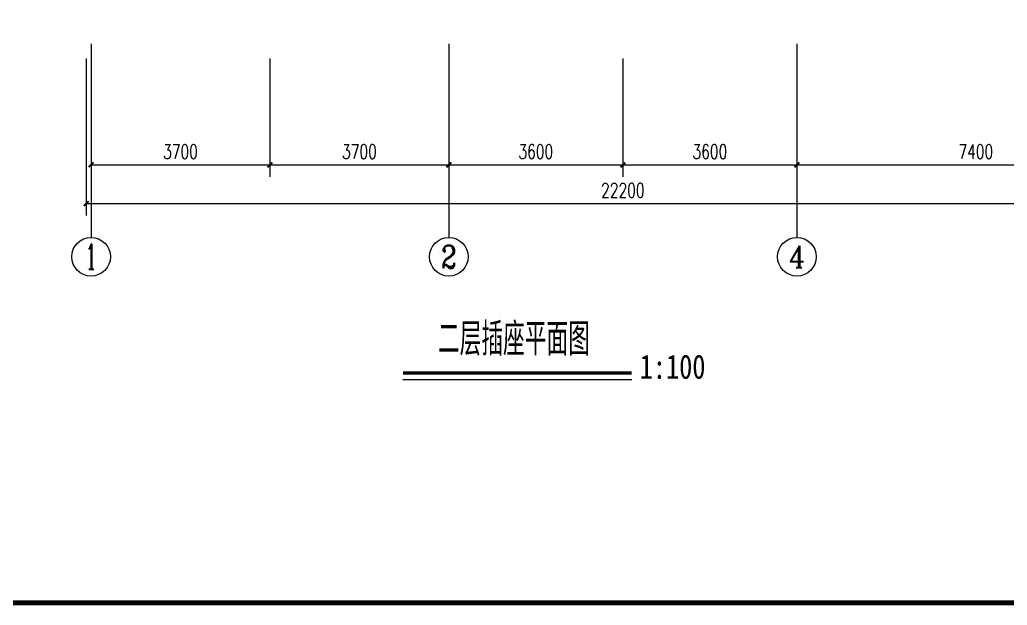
# Model space of a CAD drawing. Extents: x 6250600 to 6678662, y -692028 to -290561.
# Drawn here: x 6348809 to 6369234, y -465433 to -453329 of the extents above; entities that cross this region are included whole.
import ezdxf
from ezdxf.enums import TextEntityAlignment as Align

# ---------------------------------------------------------------- set-up
doc = ezdxf.new("R2010")
doc.units = 0
doc.header["$LTSCALE"] = 1000
doc.header["$MEASUREMENT"] = 0
doc.layers.get('0').update_dxf_attribs({"linetype": 'CONTINUOUS'})
doc.layers.get('Defpoints').update_dxf_attribs({"linetype": 'CONTINUOUS'})
for name, color, linetype in [('AXIS_TEXT', 7, 'CONTINUOUS'), ('PUB_TITLE', 4, 'CONTINUOUS'), ('图名', 15, 'CONTINUOUS'), ('建筑底图', 251, 'CONTINUOUS')]:
    doc.layers.add(name, color=color, linetype=linetype)
doc.styles.add('_TCH_AXIS', font='COMPLEX', dxfattribs={"bigfont": 'GBCBIG'})
doc.styles.add('_TCH_DIM_T3', font='SIMPLEX', dxfattribs={"width": 0.705882, "bigfont": 'GBCBIG'})
doc.styles.add('COMPLEX', font='COMPLEX')
doc.styles.add('sceie', font='sceie.shx', dxfattribs={"width": 0.7, "bigfont": 'sceic.shx'})
doc.styles.add('宋体', font='', dxfattribs={"width": 0.7})
doc.styles.get('宋体').set_extended_font_data('SimSun')
doc.dimstyles.new('_TCH_ARCH&&100', dxfattribs={"dimtxt": 297.5, "dimasz": 100, "dimexe": 250, "dimexo": 300, "dimgap": 126.25, "dimtad": 1, "dimdec": 0, "dimzin": 0, "dimdsep": 46, "dimtxsty": '_TCH_DIM_T3', "dimblk": 'ARCHTICK', "dimcen": 0.09, "dimclrt": 7, "dimazin": 2, "dimtfac": 1, "dimtdec": 0, "dimtix": 1, "dimtmove": 2, "dimatfit": 3, "dimfxl": 0, "dimtolj": 1, "dimtzin": 0, "dimarcsym": 0})

# ---------------------------------------------------------------- blocks, each defined once
blk = doc.blocks.new('_AXISO')
blk.add_circle((0, 0), 0.5)
at = {"layer": 'AXIS_TEXT', "style": 'COMPLEX', "width": 1.041667}
blk.add_attdef('A', text='', height=0.56, dxfattribs=at).set_placement((-0.25, -0.28), (0.25, -0.28), align=Align.FIT)
blk = doc.blocks.new('_ArchTick')
at = {"color": 0, "linetype": 'ByBlock', "const_width": 0.4}
blk.add_lwpolyline([(-0.5, -0.5), (0.5, 0.5)], dxfattribs=at)
blk = doc.blocks.new('*D297')
at = {"layer": 'Defpoints', "color": 0, "transparency": 16777216}
for p in [(6350184, -453828), (6372384, -453828), (6372384, -457128)]:
    blk.add_point(p, dxfattribs=at)
at = {"layer": '建筑底图', "color": 0, "lineweight": -2, "transparency": 16777216}
for p, q in [((6350184, -454128), (6350184, -457378)), ((6372384, -454128), (6372384, -457378)), ((6350184, -457128), (6372384, -457128))]:
    blk.add_line(p, q, dxfattribs=at)
at = {"layer": '建筑底图', "color": 0, "lineweight": -2, "transparency": 16777216, "xscale": 100, "yscale": 100, "zscale": 100, "rotation": 180}
blk.add_blockref('_ArchTick', (6350184, -457128), dxfattribs=at)
at = {"layer": '建筑底图', "color": 0, "lineweight": -2, "transparency": 16777216, "xscale": 100, "yscale": 100, "zscale": 100}
blk.add_blockref('_ArchTick', (6372384, -457128), dxfattribs=at)
at = {"layer": '建筑底图', "color": 7, "transparency": 16777216, "insert": (6361284, -456853), "char_height": 297.5, "attachment_point": 5, "style": '_TCH_DIM_T3'}
blk.add_mtext('\\A1;22200', dxfattribs=at)
blk = doc.blocks.new('*D298')
at = {"layer": 'Defpoints', "color": 0, "transparency": 16777216}
for p in [(6350284, -453828), (6353984, -453828), (6353984, -456328)]:
    blk.add_point(p, dxfattribs=at)
at = {"layer": '建筑底图', "color": 0, "lineweight": -2, "transparency": 16777216}
for p, q in [((6350284, -454128), (6350284, -456578)), ((6353984, -454128), (6353984, -456578)), ((6350284, -456328), (6353984, -456328))]:
    blk.add_line(p, q, dxfattribs=at)
at = {"layer": '建筑底图', "color": 0, "lineweight": -2, "transparency": 16777216, "xscale": 100, "yscale": 100, "zscale": 100, "rotation": 180}
blk.add_blockref('_ArchTick', (6350284, -456328), dxfattribs=at)
at = {"layer": '建筑底图', "color": 0, "lineweight": -2, "transparency": 16777216, "xscale": 100, "yscale": 100, "zscale": 100}
blk.add_blockref('_ArchTick', (6353984, -456328), dxfattribs=at)
at = {"layer": '建筑底图', "color": 7, "transparency": 16777216, "insert": (6352134, -456053), "char_height": 297.5, "attachment_point": 5, "style": '_TCH_DIM_T3'}
blk.add_mtext('\\A1;3700', dxfattribs=at)
blk = doc.blocks.new('*D299')
at = {"layer": 'Defpoints', "color": 0, "transparency": 16777216}
for p in [(6353984, -453828), (6357684, -453828), (6357684, -456328)]:
    blk.add_point(p, dxfattribs=at)
at = {"layer": '建筑底图', "color": 0, "lineweight": -2, "transparency": 16777216}
for p, q in [((6353984, -454128), (6353984, -456578)), ((6357684, -454128), (6357684, -456578)), ((6353984, -456328), (6357684, -456328))]:
    blk.add_line(p, q, dxfattribs=at)
at = {"layer": '建筑底图', "color": 0, "lineweight": -2, "transparency": 16777216, "xscale": 100, "yscale": 100, "zscale": 100, "rotation": 180}
blk.add_blockref('_ArchTick', (6353984, -456328), dxfattribs=at)
at = {"layer": '建筑底图', "color": 0, "lineweight": -2, "transparency": 16777216, "xscale": 100, "yscale": 100, "zscale": 100}
blk.add_blockref('_ArchTick', (6357684, -456328), dxfattribs=at)
at = {"layer": '建筑底图', "color": 7, "transparency": 16777216, "insert": (6355834, -456053), "char_height": 297.5, "attachment_point": 5, "style": '_TCH_DIM_T3'}
blk.add_mtext('\\A1;3700', dxfattribs=at)
blk = doc.blocks.new('*D300')
at = {"layer": 'Defpoints', "color": 0, "transparency": 16777216}
for p in [(6357684, -453828), (6361284, -453828), (6361284, -456328)]:
    blk.add_point(p, dxfattribs=at)
at = {"layer": '建筑底图', "color": 0, "lineweight": -2, "transparency": 16777216}
for p, q in [((6357684, -454128), (6357684, -456578)), ((6361284, -454128), (6361284, -456578)), ((6357684, -456328), (6361284, -456328))]:
    blk.add_line(p, q, dxfattribs=at)
at = {"layer": '建筑底图', "color": 0, "lineweight": -2, "transparency": 16777216, "xscale": 100, "yscale": 100, "zscale": 100, "rotation": 180}
blk.add_blockref('_ArchTick', (6357684, -456328), dxfattribs=at)
at = {"layer": '建筑底图', "color": 0, "lineweight": -2, "transparency": 16777216, "xscale": 100, "yscale": 100, "zscale": 100}
blk.add_blockref('_ArchTick', (6361284, -456328), dxfattribs=at)
at = {"layer": '建筑底图', "color": 7, "transparency": 16777216, "insert": (6359484, -456053), "char_height": 297.5, "attachment_point": 5, "style": '_TCH_DIM_T3'}
blk.add_mtext('\\A1;3600', dxfattribs=at)
blk = doc.blocks.new('*D301')
at = {"layer": 'Defpoints', "color": 0, "transparency": 16777216}
for p in [(6361284, -453828), (6364884, -453828), (6364884, -456328)]:
    blk.add_point(p, dxfattribs=at)
at = {"layer": '建筑底图', "color": 0, "lineweight": -2, "transparency": 16777216}
for p, q in [((6361284, -454128), (6361284, -456578)), ((6364884, -454128), (6364884, -456578)), ((6361284, -456328), (6364884, -456328))]:
    blk.add_line(p, q, dxfattribs=at)
at = {"layer": '建筑底图', "color": 0, "lineweight": -2, "transparency": 16777216, "xscale": 100, "yscale": 100, "zscale": 100, "rotation": 180}
blk.add_blockref('_ArchTick', (6361284, -456328), dxfattribs=at)
at = {"layer": '建筑底图', "color": 0, "lineweight": -2, "transparency": 16777216, "xscale": 100, "yscale": 100, "zscale": 100}
blk.add_blockref('_ArchTick', (6364884, -456328), dxfattribs=at)
at = {"layer": '建筑底图', "color": 7, "transparency": 16777216, "insert": (6363084, -456053), "char_height": 297.5, "attachment_point": 5, "style": '_TCH_DIM_T3'}
blk.add_mtext('\\A1;3600', dxfattribs=at)
blk = doc.blocks.new('*D302')
at = {"layer": 'Defpoints', "color": 0, "transparency": 16777216}
for p in [(6364884, -453828), (6372284, -453828), (6372284, -456328)]:
    blk.add_point(p, dxfattribs=at)
at = {"layer": '建筑底图', "color": 0, "lineweight": -2, "transparency": 16777216}
for p, q in [((6364884, -454128), (6364884, -456578)), ((6372284, -454128), (6372284, -456578)), ((6364884, -456328), (6372284, -456328))]:
    blk.add_line(p, q, dxfattribs=at)
at = {"layer": '建筑底图', "color": 0, "lineweight": -2, "transparency": 16777216, "xscale": 100, "yscale": 100, "zscale": 100, "rotation": 180}
blk.add_blockref('_ArchTick', (6364884, -456328), dxfattribs=at)
at = {"layer": '建筑底图', "color": 0, "lineweight": -2, "transparency": 16777216, "xscale": 100, "yscale": 100, "zscale": 100}
blk.add_blockref('_ArchTick', (6372284, -456328), dxfattribs=at)
at = {"layer": '建筑底图', "color": 7, "transparency": 16777216, "insert": (6368584, -456053), "char_height": 297.5, "attachment_point": 5, "style": '_TCH_DIM_T3'}
blk.add_mtext('\\A1;7400', dxfattribs=at)

msp = doc.modelspace()

# ---------------------------------------------------------------- linework, layer by layer
at = {"layer": 'PUB_TITLE', "color": 4, "const_width": 100}
msp.add_lwpolyline([(6334219.6, -465382.7), (6390119.6, -465382.7), (6390119.6, -425382.7), (6334219.6, -425382.7)], close=True, dxfattribs=at)
at = {"layer": '图名', "color": 3}
msp.add_line((6356735.8, -460764.1), (6361468.5, -460764.1), dxfattribs=at)
at = {"layer": '图名', "color": 3, "const_width": 70}
msp.add_lwpolyline([(6356735.8, -460630.9), (6361468.5, -460630.9)], dxfattribs=at)
at = {"layer": '建筑底图'}
for p, q in [((6350284.5, -453828.5), (6350284.5, -457828.5)), ((6357684.5, -453828.5), (6357684.5, -457828.5)), ((6364884.5, -453828.5), (6364884.5, -457828.5))]:
    msp.add_line(p, q, dxfattribs=at)

# ---------------------------------------------------------------- block references
ref = msp.add_blockref('_AXISO', (6350284.5, -458228.5), dxfattribs=dict(at, xscale=800, yscale=800, zscale=800))
ref.add_attrib('A', '1', dxfattribs={"layer": 'AXIS_TEXT', "color": 0, "height": 514.7, "style": '_TCH_AXIS'}).set_placement((6350174.2, -458485.8), (6350394.8, -458485.8), align=Align.FIT)
ref = msp.add_blockref('_AXISO', (6357684.5, -458228.5), dxfattribs=dict(at, xscale=800, yscale=800, zscale=800))
ref.add_attrib('A', '2', dxfattribs={"layer": 'AXIS_TEXT', "color": 0, "height": 465.9, "style": '_TCH_AXIS'}).set_placement((6357529.2, -458461.4), (6357839.8, -458461.4), align=Align.FIT)
ref = msp.add_blockref('_AXISO', (6364884.5, -458228.5), dxfattribs=dict(at, xscale=800, yscale=800, zscale=800))
ref.add_attrib('A', '4', dxfattribs={"layer": 'AXIS_TEXT', "color": 0, "height": 445.4, "style": '_TCH_AXIS'}).set_placement((6364714.8, -458451.2), (6365054.2, -458451.2), align=Align.FIT)

# ---------------------------------------------------------------- texts
at = {"layer": '图名', "color": 3, "style": '宋体', "width": 0.8}
msp.add_text('1:100', height=500, dxfattribs=at).set_placement((6361632.2, -460751))
at = {"layer": '建筑底图', "color": 0, "style": 'sceie', "width": 0.7}
msp.add_text('二层插座平面图', height=675.18, dxfattribs=at).set_placement((6357459.4, -460270.1))

# ---------------------------------------------------------------- dimensions: what is measured, and where the dimension line sits
at = {"layer": '建筑底图'}
for p1, p2, distance, picture, middle in [((6350184.5, -453828.5), (6372384.5, -453828.5), -3300, '*D297', (6361284.5, -456853.5)), ((6350284.5, -453828.5), (6353984.5, -453828.5), -2500, '*D298', (6352134.5, -456053.5)), ((6353984.5, -453828.5), (6357684.5, -453828.5), -2500, '*D299', (6355834.5, -456053.5)), ((6357684.5, -453828.5), (6361284.5, -453828.5), -2500, '*D300', (6359484.5, -456053.5)), ((6361284.5, -453828.5), (6364884.5, -453828.5), -2500, '*D301', (6363084.5, -456053.5)), ((6364884.5, -453828.5), (6372284.5, -453828.5), -2500, '*D302', (6368584.5, -456053.5))]:
    dim = msp.add_aligned_dim(p1=p1, p2=p2, distance=distance, dimstyle='_TCH_ARCH&&100', dxfattribs=at)
    dim.commit()
    dim.dimension.update_dxf_attribs({"geometry": picture, "text_midpoint": middle})

doc.saveas('drawing.dxf')
